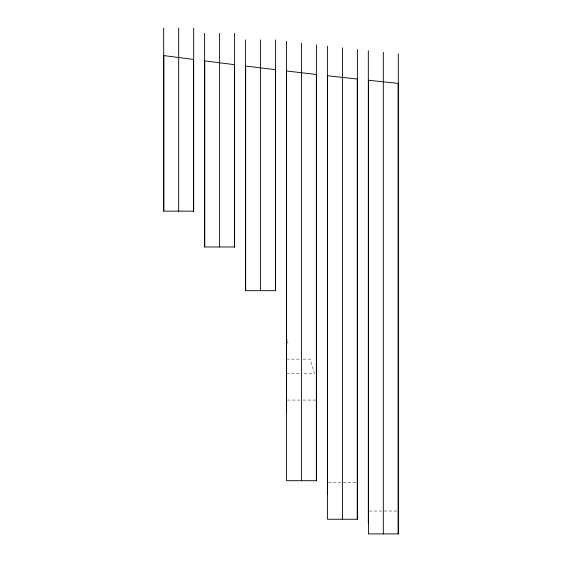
<?xml version="1.0" encoding="UTF-8"?>
<svg xmlns="http://www.w3.org/2000/svg" width="562" height="562" viewBox="0 0 562 562"><rect width="100%" height="100%" fill="white"/><g stroke="black" fill="none" stroke-linecap="round" stroke-linejoin="round"><path stroke-width="0.42" stroke-dasharray="2.81 2.11" d="M286.578 359.146L301.464 359.146M303.192 359.146L310.098 359.146L314.488 373.66L303.199 373.66M286.578 373.66L300.586 373.66M287.456 400.06L301.464 400.06M303.213 400.06L316.343 400.06M328.384 482.456L342.391 482.456M343.263 482.456L357.27 482.456M369.311 511.027L383.319 511.027M384.19 511.027L398.198 511.027M287.287 341.183L287.997 343.522"/><path stroke-width="0.84" d="M286.578 338.844L286.929 340.01M398.31 53.847L398.31 533.9M383.319 52.308L383.319 533.9M368.321 50.699L368.321 522.934M357.383 49.484L357.383 519.246M342.391 47.868L342.391 519.246M327.393 46.168L327.393 494.363M316.455 44.904L316.455 480.707M301.464 43.148L301.464 480.707M286.472 41.391L286.472 411.967M275.528 39.965L275.528 290.687M260.536 39.965L260.536 290.687M245.545 39.965L245.545 290.687M234.607 33.334L234.607 246.985M219.609 33.334L219.609 246.985M204.617 33.334L204.617 246.985M193.679 28.1L193.679 211.15M178.681 28.1L178.681 211.15M163.69 28.1L163.69 211.15M193.567 211.15L163.802 211.15L163.802 55.575L193.567 59.46L193.567 211.15M234.495 246.985L204.73 246.985L204.73 60.893L234.495 64.658L234.495 246.985M275.422 290.687L245.657 290.687L245.657 66.042L275.422 69.667L275.422 290.687M316.343 480.707L286.578 480.707L286.578 70.995L316.343 74.465L316.343 480.707M357.27 519.246L327.505 519.246L327.505 75.744L357.27 79.045L357.27 519.246M398.198 533.9L368.433 533.9L368.433 80.254L398.198 83.387L398.198 533.9"/></g></svg>
